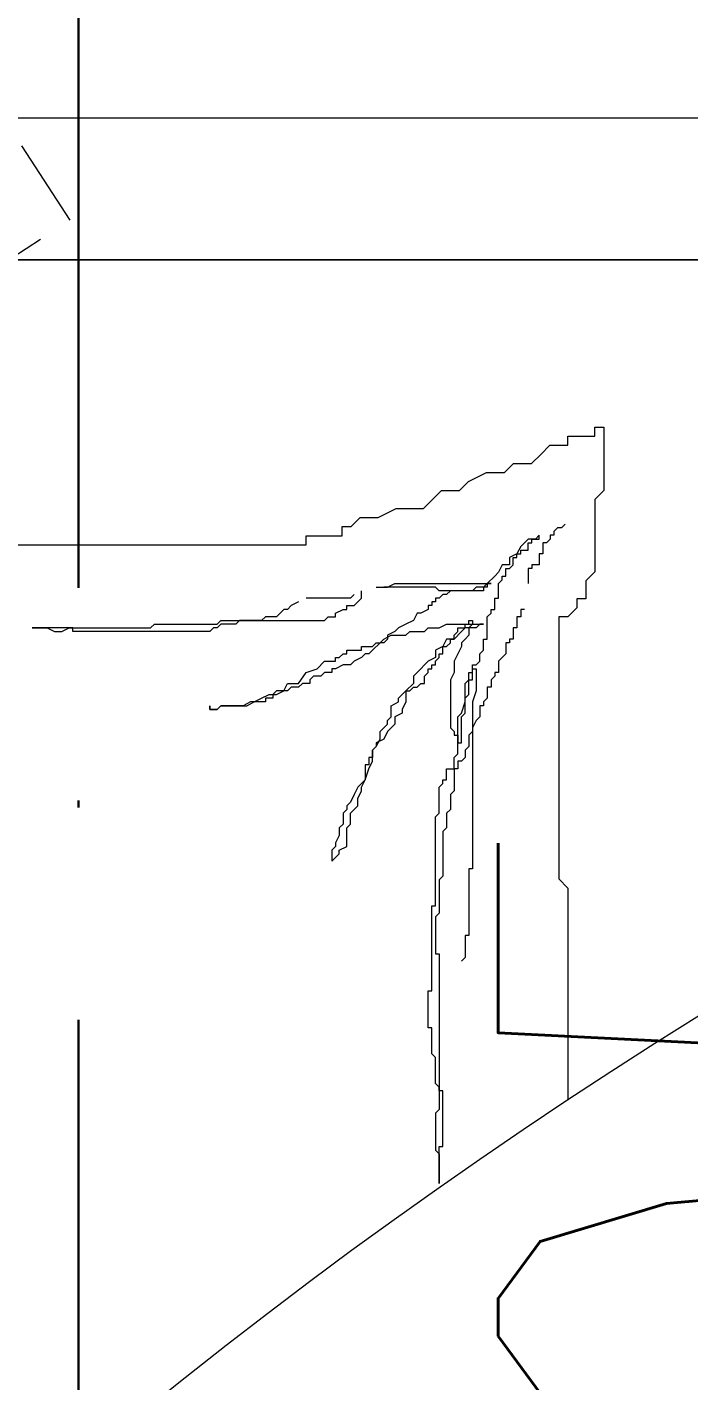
# Model space of a CAD drawing. Extents: x 775040 to 808375, y 4159409 to 4163651.
# Drawn here: x 785231.92 to 785241.27, y 4160345.36 to 4160364.48 of the extents above; entities that cross this region are included whole.
import ezdxf

# ---------------------------------------------------------------- set-up
doc = ezdxf.new("R2010")
doc.units = 0
doc.header["$MEASUREMENT"] = 0
doc.header["$PDMODE"] = 3
for name, pattern in [('ACAD_ISO10W100', [18, 12, -3, 0, -3]), ('DUZ', [500, 500]), ('HIDDEN', [0.375, 0.25, -0.125])]:
    doc.linetypes.add(name, pattern=pattern)
doc.layers.get('0').update_dxf_attribs({"linetype": 'DUZ'})
for name, color, linetype, lineweight in [('KAPI', 1, 'Continuous', 15), ('Z_aks', 2, 'ACAD_ISO10W100', 30), ('Z_iç ölçü dikey', 111, 'Continuous', 25), ('Z_tefriş', 73, 'Continuous', 5), ('Z_çerçeve', 44, 'Continuous', 5)]:
    doc.layers.add(name, color=color, linetype=linetype, lineweight=lineweight)
doc.layers.add('POZ', color=3, linetype='Continuous')
doc.styles.add('M2', font='', dxfattribs={"height": 10})
doc.styles.add('OLCUIC', font='ROMANS.SHX', dxfattribs={"width": 0.5})
doc.styles.get('M2').set_extended_font_data('Turkish Arial')
doc.dimstyles.new('ölçü 50', dxfattribs={"dimtxt": 12.5, "dimasz": 7, "dimexe": 5.3, "dimexo": 5, "dimgap": 2.5, "dimtad": 1, "dimdec": 0, "dimzin": 9, "dimdsep": 46, "dimtxsty": 'OLCUIC', "dimblk1": 'ARCHTICK', "dimblk2": 'ARCHTICK', "dimsah": 1, "dimcen": 0, "dimdle": 5.5, "dimadec": 0, "dimazin": 0, "dimtfac": 1, "dimtdec": 0, "dimtix": 1, "dimtofl": 0, "dimtmove": 1, "dimatfit": 3, "dimldrblk": 'ARCHTICK', "dimfxl": 0, "dimtolj": 1, "dimtzin": 0, "dimarcsym": 0})

# ---------------------------------------------------------------- blocks, each defined once
blk = doc.blocks.new('SFGWEGHWG')
at = {"layer": 'KAPI', "color": 1, "linetype": 'HIDDEN', "ltscale": 10}
blk.add_lwpolyline([(795852.988, 4180514.845), (795854.246, 4180515.662), (795853.701, 4180516.501), (795853.785, 4180516.555), (795853.962, 4180516.283), (795856.478, 4180517.917), (795855.797, 4180518.965)], dxfattribs=at)
at = {"layer": 'KAPI', "style": 'M2', "flags": 4}
blk.add_attdef('P1', (795739.768, 4180509.446), '', height=10, rotation=270, dxfattribs=at)
at = {"layer": 'POZ', "style": 'M2', "flags": 4}
for p in [(795762.85, 4180505.403), (795762.85, 4180488.588)]:
    blk.add_attdef('150', p, '', height=10, dxfattribs=at)
blk = doc.blocks.new('YATAK 1')
at = {"layer": 'Z_tefriş'}
for p, q in [((-8791.057, 16917.306), (-8791.057, 17107.306)), ((-8793.057, 17095.306), (-8793.057, 16929.306)), ((-8793.057, 16929.306), (-8793.057, 17095.306)), ((-8797.08, 17080.817), (-8797.08, 17075.59)), ((-8798.255, 17078.884), (-8798.255, 17079.459)), ((-8798.255, 17079.459), (-8798.255, 17079.25)), ((-8798.255, 17079.25), (-8798.307, 17079.145)), ((-8798.307, 17079.145), (-8798.307, 17079.041)), ((-8798.307, 17079.041), (-8798.255, 17078.936)), ((-8798.307, 17076.95), (-8798.307, 17078.884)), ((-8798.307, 17078.884), (-8798.255, 17078.884)), ((-8798.255, 17078.936), (-8798.255, 17077.786)), ((-8798.255, 17077.786), (-8798.203, 17077.734)), ((-8798.203, 17077.734), (-8798.203, 17076.845)), ((-8799.406, 17076.845), (-8799.406, 17076.95)), ((-8799.406, 17076.95), (-8799.354, 17076.95)), ((-8799.354, 17076.95), (-8799.406, 17076.95)), ((-8799.406, 17076.95), (-8799.406, 17076.845)), ((-8798.255, 17076.898), (-8798.307, 17076.95)), ((-8799.354, 17076.793), (-8799.406, 17076.845)), ((-8799.406, 17076.845), (-8799.354, 17076.793)), ((-8799.354, 17076.48), (-8799.354, 17076.793)), ((-8799.354, 17076.793), (-8799.354, 17076.427)), ((-8798.255, 17076.845), (-8798.255, 17076.898)), ((-8798.203, 17076.793), (-8798.255, 17076.845)), ((-8798.203, 17076.845), (-8798.151, 17076.793)), ((-8798.203, 17076.584), (-8798.203, 17076.793)), ((-8798.151, 17076.793), (-8798.151, 17075.33)), ((-8798.151, 17076.532), (-8798.203, 17076.584)), ((-8799.301, 17076.375), (-8799.354, 17076.48)), ((-8799.354, 17076.427), (-8799.301, 17076.323)), ((-8799.301, 17076.166), (-8799.301, 17076.375)), ((-8798.151, 17076.218), (-8798.151, 17076.532)), ((-8799.301, 17076.323), (-8799.249, 17076.218)), ((-8799.249, 17076.166), (-8799.301, 17076.166)), ((-8799.249, 17076.218), (-8799.197, 17076.114)), ((-8799.249, 17076.061), (-8799.249, 17076.166)), ((-8798.098, 17076.166), (-8798.151, 17076.218)), ((-8798.098, 17076.009), (-8798.098, 17076.166)), ((-8799.197, 17076.061), (-8799.249, 17076.061)), ((-8799.197, 17076.114), (-8799.197, 17076.009)), ((-8799.144, 17076.009), (-8799.197, 17076.061)), ((-8799.197, 17076.009), (-8799.144, 17075.905)), ((-8799.144, 17075.852), (-8799.144, 17076.009)), ((-8798.046, 17075.957), (-8798.098, 17076.009)), ((-8799.144, 17075.905), (-8799.04, 17075.852)), ((-8799.092, 17075.8), (-8799.144, 17075.852)), ((-8799.092, 17075.696), (-8799.092, 17075.8)), ((-8799.04, 17075.852), (-8799.04, 17075.696)), ((-8797.994, 17075.905), (-8798.046, 17075.957)), ((-8797.994, 17075.852), (-8797.994, 17075.905)), ((-8797.941, 17075.8), (-8797.994, 17075.852)), ((-8797.889, 17075.696), (-8797.941, 17075.8)), ((-8799.04, 17075.643), (-8799.092, 17075.696)), ((-8799.04, 17075.696), (-8798.883, 17075.591)), ((-8799.04, 17075.539), (-8799.04, 17075.643)), ((-8798.883, 17075.591), (-8798.831, 17075.434)), ((-8797.837, 17074.964), (-8797.837, 17075.591)), ((-8797.08, 17075.59), (-8796.953, 17075.59)), ((-8796.953, 17075.59), (-8796.953, 17075.081)), ((-8798.988, 17075.539), (-8799.04, 17075.539)), ((-8798.935, 17075.486), (-8798.988, 17075.539)), ((-8798.935, 17075.382), (-8798.935, 17075.486)), ((-8798.831, 17075.434), (-8798.726, 17075.33)), ((-8801.394, 17075.225), (-8801.551, 17075.225)), ((-8801.551, 17075.225), (-8801.499, 17075.173)), ((-8801.342, 17075.173), (-8801.394, 17075.225)), ((-8798.883, 17075.33), (-8798.935, 17075.382)), ((-8798.883, 17075.225), (-8798.883, 17075.33)), ((-8798.831, 17075.225), (-8798.883, 17075.225)), ((-8798.831, 17075.173), (-8798.831, 17075.225)), ((-8798.726, 17075.33), (-8798.726, 17075.173)), ((-8798.151, 17075.33), (-8798.098, 17075.277)), ((-8798.098, 17075.277), (-8798.098, 17075.173)), ((-8801.499, 17075.173), (-8801.446, 17075.121)), ((-8801.446, 17075.121), (-8801.394, 17075.121)), ((-8801.394, 17075.121), (-8801.342, 17075.016)), ((-8801.289, 17075.173), (-8801.342, 17075.173)), ((-8801.342, 17075.016), (-8801.08, 17075.016)), ((-8801.185, 17075.121), (-8801.289, 17075.173)), ((-8801.08, 17075.121), (-8801.185, 17075.121)), ((-8801.028, 17075.068), (-8801.08, 17075.121)), ((-8801.08, 17075.016), (-8801.028, 17074.964)), ((-8800.871, 17075.068), (-8801.028, 17075.068)), ((-8800.819, 17075.016), (-8800.871, 17075.068)), ((-8800.766, 17075.016), (-8800.819, 17075.016)), ((-8800.714, 17074.964), (-8800.766, 17075.016)), ((-8798.778, 17075.068), (-8798.831, 17075.173)), ((-8798.778, 17074.964), (-8798.778, 17075.068)), ((-8798.726, 17075.173), (-8798.674, 17075.173)), ((-8798.674, 17075.173), (-8798.674, 17075.121)), ((-8798.674, 17075.121), (-8798.621, 17075.068)), ((-8798.621, 17075.068), (-8798.621, 17075.016)), ((-8798.621, 17075.016), (-8798.569, 17075.016)), ((-8798.569, 17075.016), (-8798.569, 17074.807)), ((-8798.098, 17075.173), (-8798.046, 17075.173)), ((-8798.046, 17075.173), (-8797.994, 17075.068)), ((-8797.994, 17075.068), (-8797.994, 17075.016)), ((-8797.994, 17075.016), (-8797.941, 17075.016)), ((-8797.941, 17075.016), (-8797.941, 17074.911)), ((-8796.953, 17075.081), (-8796.825, 17075.081)), ((-8796.825, 17075.081), (-8796.825, 17074.953)), ((-8801.028, 17074.964), (-8800.871, 17074.964)), ((-8800.871, 17074.964), (-8800.819, 17074.911)), ((-8800.819, 17074.911), (-8800.766, 17074.859)), ((-8800.766, 17074.859), (-8800.662, 17074.859)), ((-8800.609, 17074.911), (-8800.714, 17074.964)), ((-8800.662, 17074.859), (-8800.557, 17074.807)), ((-8800.505, 17074.859), (-8800.609, 17074.911)), ((-8800.452, 17074.807), (-8800.505, 17074.859)), ((-8798.726, 17074.911), (-8798.778, 17074.964)), ((-8798.674, 17074.807), (-8798.726, 17074.911)), ((-8797.941, 17074.911), (-8797.889, 17074.859)), ((-8797.889, 17074.859), (-8797.837, 17074.807)), ((-8797.784, 17074.911), (-8797.837, 17074.964)), ((-8796.825, 17074.953), (-8796.698, 17074.826)), ((-8796.698, 17074.826), (-8796.698, 17074.571)), ((-8800.557, 17074.807), (-8800.505, 17074.807)), ((-8800.505, 17074.807), (-8800.4, 17074.755)), ((-8800.4, 17074.755), (-8800.452, 17074.807)), ((-8800.191, 17074.755), (-8800.4, 17074.755)), ((-8800.4, 17074.755), (-8800.243, 17074.702)), ((-8800.243, 17074.702), (-8800.138, 17074.65)), ((-8800.191, 17074.702), (-8800.191, 17074.755)), ((-8800.086, 17074.702), (-8800.191, 17074.702)), ((-8800.138, 17074.65), (-8799.982, 17074.65)), ((-8800.086, 17074.65), (-8800.086, 17074.702)), ((-8799.982, 17074.65), (-8800.086, 17074.65)), ((-8799.929, 17074.598), (-8799.982, 17074.65)), ((-8799.982, 17074.65), (-8799.929, 17074.598)), ((-8798.621, 17074.755), (-8798.674, 17074.807)), ((-8798.621, 17074.702), (-8798.621, 17074.755)), ((-8798.569, 17074.65), (-8798.621, 17074.702)), ((-8798.569, 17074.807), (-8798.517, 17074.807)), ((-8798.464, 17074.546), (-8798.569, 17074.65)), ((-8798.517, 17074.807), (-8798.517, 17074.65)), ((-8798.517, 17074.65), (-8798.464, 17074.598)), ((-8797.837, 17074.807), (-8797.732, 17074.807)), ((-8799.877, 17074.598), (-8799.929, 17074.598)), ((-8799.929, 17074.598), (-8799.825, 17074.546)), ((-8799.825, 17074.493), (-8799.877, 17074.598)), ((-8799.825, 17074.546), (-8799.72, 17074.546)), ((-8799.72, 17074.441), (-8799.825, 17074.493)), ((-8799.72, 17074.546), (-8799.615, 17074.441)), ((-8799.615, 17074.337), (-8799.72, 17074.441)), ((-8799.615, 17074.441), (-8799.563, 17074.441)), ((-8799.563, 17074.441), (-8799.511, 17074.389)), ((-8798.464, 17074.598), (-8798.464, 17074.546)), ((-8798.464, 17074.493), (-8798.464, 17074.546)), ((-8798.464, 17074.546), (-8798.412, 17074.493)), ((-8798.412, 17074.441), (-8798.464, 17074.493)), ((-8798.412, 17074.493), (-8798.36, 17074.389)), ((-8798.36, 17074.441), (-8798.412, 17074.441)), ((-8798.307, 17074.337), (-8798.36, 17074.441)), ((-8797.68, 17074.598), (-8797.68, 17074.441)), ((-8797.68, 17073.762), (-8797.68, 17074.493)), ((-8797.68, 17074.441), (-8797.627, 17074.337)), ((-8796.698, 17074.571), (-8796.57, 17074.316)), ((-8799.511, 17074.337), (-8799.615, 17074.337)), ((-8799.511, 17074.389), (-8799.354, 17074.389)), ((-8799.458, 17074.232), (-8799.511, 17074.337)), ((-8799.354, 17074.389), (-8799.301, 17074.284)), ((-8799.301, 17074.284), (-8799.249, 17074.284)), ((-8799.249, 17074.284), (-8799.197, 17074.232)), ((-8798.36, 17074.389), (-8798.36, 17074.18)), ((-8798.255, 17074.284), (-8798.307, 17074.337)), ((-8798.203, 17074.18), (-8798.255, 17074.284)), ((-8797.627, 17074.337), (-8797.627, 17072.978)), ((-8796.57, 17074.316), (-8796.57, 17073.933)), ((-8799.406, 17074.232), (-8799.458, 17074.232)), ((-8799.301, 17074.18), (-8799.406, 17074.232)), ((-8799.144, 17074.18), (-8799.301, 17074.18)), ((-8799.197, 17074.232), (-8799.144, 17074.18)), ((-8799.04, 17074.075), (-8799.144, 17074.18)), ((-8799.144, 17074.18), (-8799.144, 17074.127)), ((-8799.144, 17074.127), (-8799.092, 17074.075)), ((-8799.092, 17074.075), (-8799.092, 17074.023)), ((-8798.935, 17074.075), (-8799.04, 17074.075)), ((-8798.883, 17074.023), (-8798.935, 17074.075)), ((-8798.36, 17074.18), (-8798.307, 17074.127)), ((-8798.307, 17074.127), (-8798.307, 17073.918)), ((-8798.151, 17074.075), (-8798.203, 17074.18)), ((-8798.046, 17074.023), (-8798.151, 17074.075)), ((-8803.905, 17073.814), (-8803.905, 17073.866)), ((-8803.905, 17073.866), (-8803.382, 17073.866)), ((-8803.382, 17073.866), (-8803.382, 17073.814)), ((-8799.092, 17074.023), (-8799.04, 17073.971)), ((-8799.04, 17073.971), (-8799.04, 17073.918)), ((-8799.04, 17073.918), (-8798.935, 17073.918)), ((-8798.935, 17073.918), (-8798.883, 17073.866)), ((-8798.831, 17073.971), (-8798.883, 17074.023)), ((-8798.883, 17073.866), (-8798.831, 17073.866)), ((-8798.778, 17073.918), (-8798.831, 17073.971)), ((-8798.831, 17073.866), (-8798.831, 17073.814)), ((-8798.726, 17073.866), (-8798.778, 17073.918)), ((-8798.674, 17073.762), (-8798.726, 17073.866)), ((-8798.307, 17073.918), (-8798.255, 17073.866)), ((-8798.255, 17073.866), (-8798.255, 17073.709)), ((-8798.046, 17073.971), (-8798.046, 17074.023)), ((-8797.994, 17073.866), (-8798.046, 17073.971)), ((-8797.941, 17073.866), (-8797.994, 17073.866)), ((-8797.941, 17073.814), (-8797.941, 17073.866)), ((-8796.57, 17073.933), (-8796.443, 17073.806)), ((-8805.684, 17073.709), (-8806.102, 17073.709)), ((-8806.102, 17073.709), (-8805.579, 17073.709)), ((-8805.631, 17073.762), (-8805.684, 17073.709)), ((-8805.108, 17073.762), (-8805.631, 17073.762)), ((-8805.579, 17073.709), (-8805.579, 17073.657)), ((-8805.056, 17073.709), (-8805.108, 17073.762)), ((-8802.859, 17073.709), (-8805.056, 17073.709)), ((-8804.794, 17073.657), (-8804.794, 17073.709)), ((-8804.794, 17073.709), (-8804.742, 17073.709)), ((-8804.742, 17073.709), (-8804.69, 17073.762)), ((-8804.69, 17073.762), (-8804.324, 17073.762)), ((-8804.324, 17073.762), (-8804.271, 17073.814)), ((-8804.271, 17073.814), (-8803.905, 17073.814)), ((-8803.382, 17073.814), (-8802.179, 17073.814)), ((-8802.859, 17073.762), (-8802.859, 17073.709)), ((-8802.336, 17073.762), (-8802.859, 17073.762)), ((-8802.283, 17073.709), (-8802.336, 17073.762)), ((-8801.813, 17073.709), (-8802.283, 17073.709)), ((-8802.179, 17073.814), (-8802.179, 17073.762)), ((-8802.179, 17073.762), (-8800.923, 17073.762)), ((-8801.76, 17073.657), (-8801.813, 17073.709)), ((-8800.923, 17073.762), (-8800.871, 17073.709)), ((-8800.871, 17073.709), (-8800.505, 17073.709)), ((-8800.505, 17073.709), (-8800.452, 17073.657)), ((-8798.831, 17073.814), (-8798.778, 17073.814)), ((-8798.778, 17073.814), (-8798.778, 17073.762)), ((-8798.778, 17073.762), (-8798.726, 17073.762)), ((-8798.726, 17073.762), (-8798.674, 17073.709)), ((-8798.569, 17073.762), (-8798.674, 17073.762)), ((-8798.674, 17073.709), (-8798.621, 17073.709)), ((-8798.621, 17073.709), (-8798.621, 17073.657)), ((-8798.517, 17073.657), (-8798.569, 17073.762)), ((-8798.255, 17073.709), (-8798.203, 17073.605)), ((-8797.889, 17073.814), (-8797.941, 17073.814)), ((-8797.889, 17073.762), (-8797.889, 17073.814)), ((-8797.837, 17073.762), (-8797.889, 17073.762)), ((-8797.837, 17073.709), (-8797.837, 17073.762)), ((-8797.784, 17073.657), (-8797.837, 17073.709)), ((-8797.732, 17073.709), (-8797.68, 17073.762)), ((-8797.732, 17073.239), (-8797.732, 17073.709)), ((-8796.443, 17073.806), (-8796.315, 17073.678)), ((-8796.315, 17073.678), (-8796.315, 17073.423)), ((-8805.579, 17073.657), (-8804.794, 17073.657)), ((-8801.132, 17073.657), (-8801.76, 17073.657)), ((-8801.08, 17073.605), (-8801.132, 17073.657)), ((-8800.871, 17073.605), (-8801.08, 17073.605)), ((-8800.819, 17073.552), (-8800.871, 17073.605)), ((-8800.609, 17073.552), (-8800.819, 17073.552)), ((-8800.557, 17073.5), (-8800.609, 17073.552)), ((-8800.243, 17073.5), (-8800.557, 17073.5)), ((-8800.452, 17073.657), (-8800.4, 17073.657)), ((-8800.4, 17073.657), (-8800.4, 17073.605)), ((-8800.4, 17073.605), (-8800.243, 17073.605)), ((-8800.243, 17073.605), (-8800.243, 17073.5)), ((-8800.243, 17073.448), (-8800.243, 17073.5)), ((-8800.243, 17073.5), (-8800.086, 17073.5)), ((-8800.086, 17073.5), (-8800.034, 17073.448)), ((-8799.772, 17073.5), (-8799.772, 17073.448)), ((-8799.72, 17073.5), (-8799.772, 17073.5)), ((-8799.668, 17073.552), (-8799.72, 17073.5)), ((-8798.988, 17073.552), (-8799.668, 17073.552)), ((-8798.883, 17073.5), (-8798.988, 17073.552)), ((-8798.726, 17073.5), (-8798.883, 17073.5)), ((-8798.621, 17073.448), (-8798.726, 17073.5)), ((-8798.621, 17073.657), (-8798.517, 17073.657)), ((-8798.412, 17073.605), (-8798.517, 17073.657)), ((-8798.517, 17073.657), (-8798.517, 17073.605)), ((-8798.517, 17073.605), (-8798.464, 17073.552)), ((-8798.464, 17073.552), (-8798.412, 17073.552)), ((-8798.412, 17073.5), (-8798.412, 17073.605)), ((-8798.412, 17073.552), (-8798.412, 17073.5)), ((-8798.307, 17073.396), (-8798.412, 17073.5)), ((-8798.412, 17073.5), (-8798.36, 17073.5)), ((-8798.36, 17073.5), (-8798.307, 17073.448)), ((-8798.203, 17073.605), (-8798.203, 17073.082)), ((-8797.784, 17073.605), (-8797.784, 17073.657)), ((-8797.732, 17073.552), (-8797.784, 17073.605)), ((-8797.732, 17073.082), (-8797.732, 17073.552)), ((-8802.911, 17073.343), (-8802.963, 17073.396)), ((-8802.597, 17073.343), (-8802.911, 17073.343)), ((-8802.597, 17073.291), (-8802.597, 17073.343)), ((-8801.656, 17073.291), (-8802.597, 17073.291)), ((-8801.656, 17073.239), (-8801.656, 17073.291)), ((-8800.138, 17073.448), (-8800.243, 17073.448)), ((-8800.138, 17073.396), (-8800.138, 17073.448)), ((-8800.086, 17073.343), (-8800.138, 17073.396)), ((-8799.982, 17073.343), (-8800.086, 17073.343)), ((-8800.034, 17073.448), (-8799.877, 17073.448)), ((-8799.929, 17073.291), (-8799.982, 17073.343)), ((-8799.772, 17073.291), (-8799.929, 17073.291)), ((-8799.877, 17073.448), (-8799.877, 17073.396)), ((-8799.772, 17073.448), (-8799.877, 17073.448)), ((-8799.877, 17073.448), (-8799.511, 17073.448)), ((-8799.877, 17073.396), (-8799.511, 17073.396)), ((-8799.72, 17073.239), (-8799.772, 17073.291)), ((-8799.511, 17073.448), (-8799.458, 17073.396)), ((-8799.511, 17073.396), (-8799.458, 17073.343)), ((-8799.458, 17073.396), (-8799.301, 17073.343)), ((-8799.458, 17073.343), (-8799.249, 17073.343)), ((-8799.301, 17073.343), (-8799.04, 17073.343)), ((-8799.249, 17073.343), (-8799.197, 17073.291)), ((-8799.197, 17073.291), (-8798.988, 17073.291)), ((-8799.04, 17073.343), (-8798.988, 17073.291)), ((-8798.988, 17073.291), (-8798.988, 17073.239)), ((-8798.988, 17073.291), (-8798.883, 17073.291)), ((-8798.883, 17073.291), (-8798.883, 17073.239)), ((-8798.517, 17073.396), (-8798.621, 17073.448)), ((-8798.464, 17073.396), (-8798.517, 17073.396)), ((-8798.412, 17073.343), (-8798.464, 17073.396)), ((-8798.36, 17073.291), (-8798.412, 17073.343)), ((-8798.255, 17073.291), (-8798.36, 17073.291)), ((-8798.307, 17073.448), (-8798.255, 17073.448)), ((-8798.255, 17073.343), (-8798.307, 17073.396)), ((-8798.255, 17073.448), (-8798.255, 17073.343)), ((-8798.255, 17073.187), (-8798.255, 17073.343)), ((-8798.255, 17073.343), (-8798.203, 17073.343)), ((-8798.203, 17073.239), (-8798.255, 17073.291)), ((-8798.203, 17073.343), (-8798.203, 17073.291)), ((-8798.203, 17073.291), (-8798.151, 17073.291)), ((-8798.151, 17073.291), (-8798.151, 17073.239)), ((-8796.315, 17073.423), (-8796.187, 17073.296)), ((-8796.187, 17073.296), (-8796.06, 17073.041)), ((-8799.301, 17073.239), (-8801.656, 17073.239)), ((-8799.668, 17073.239), (-8799.72, 17073.239)), ((-8799.563, 17073.187), (-8799.668, 17073.239)), ((-8799.511, 17073.134), (-8799.563, 17073.187)), ((-8799.354, 17073.134), (-8799.511, 17073.134)), ((-8799.354, 17073.082), (-8799.354, 17073.134)), ((-8799.144, 17073.187), (-8799.301, 17073.239)), ((-8798.831, 17073.187), (-8799.144, 17073.187)), ((-8798.988, 17073.239), (-8798.778, 17073.239)), ((-8798.883, 17073.239), (-8798.831, 17073.239)), ((-8798.831, 17073.239), (-8798.831, 17073.187)), ((-8798.778, 17073.239), (-8798.778, 17073.187)), ((-8798.778, 17073.187), (-8798.726, 17073.134)), ((-8798.726, 17073.134), (-8798.621, 17073.134)), ((-8798.621, 17073.134), (-8798.569, 17073.082)), ((-8798.203, 17073.134), (-8798.255, 17073.187)), ((-8798.151, 17073.239), (-8798.203, 17073.239)), ((-8798.203, 17073.082), (-8798.203, 17073.134)), ((-8797.68, 17073.187), (-8797.732, 17073.239)), ((-8797.68, 17073.082), (-8797.68, 17073.187)), ((-8799.301, 17073.082), (-8799.354, 17073.082)), ((-8799.249, 17073.03), (-8799.301, 17073.082)), ((-8799.092, 17073.03), (-8799.249, 17073.03)), ((-8799.092, 17072.978), (-8799.092, 17073.03)), ((-8798.988, 17072.978), (-8799.092, 17072.978)), ((-8798.935, 17072.925), (-8798.988, 17072.978)), ((-8798.883, 17072.925), (-8798.935, 17072.925)), ((-8798.883, 17072.873), (-8798.883, 17072.925)), ((-8798.569, 17073.082), (-8798.412, 17073.082)), ((-8798.412, 17073.082), (-8798.412, 17073.03)), ((-8798.412, 17073.03), (-8798.098, 17073.03)), ((-8798.098, 17073.03), (-8798.046, 17072.978)), ((-8798.046, 17072.978), (-8797.994, 17072.978)), ((-8797.994, 17072.978), (-8797.994, 17072.925)), ((-8797.994, 17072.925), (-8797.837, 17072.925)), ((-8797.837, 17072.925), (-8797.837, 17072.873)), ((-8797.68, 17073.082), (-8797.732, 17073.082)), ((-8797.627, 17073.03), (-8797.68, 17073.082)), ((-8797.68, 17073.03), (-8797.68, 17073.082)), ((-8797.627, 17073.03), (-8797.68, 17073.03)), ((-8797.523, 17072.925), (-8797.627, 17073.03)), ((-8797.627, 17072.978), (-8797.627, 17073.03)), ((-8797.47, 17072.873), (-8797.523, 17072.925)), ((-8796.06, 17073.041), (-8796.06, 17072.786)), ((-8798.726, 17072.873), (-8798.883, 17072.873)), ((-8798.674, 17072.821), (-8798.726, 17072.873)), ((-8798.621, 17072.768), (-8798.674, 17072.821)), ((-8798.464, 17072.768), (-8798.621, 17072.768)), ((-8798.464, 17072.716), (-8798.464, 17072.768)), ((-8798.412, 17072.716), (-8798.464, 17072.716)), ((-8798.412, 17072.664), (-8798.412, 17072.716)), ((-8797.837, 17072.873), (-8797.627, 17072.873)), ((-8797.627, 17072.873), (-8797.575, 17072.821)), ((-8797.575, 17072.821), (-8797.523, 17072.821)), ((-8797.523, 17072.821), (-8797.523, 17072.768)), ((-8797.523, 17072.768), (-8797.418, 17072.768)), ((-8797.366, 17072.821), (-8797.47, 17072.873)), ((-8797.418, 17072.768), (-8797.418, 17072.716)), ((-8797.418, 17072.716), (-8797.366, 17072.664)), ((-8797.366, 17072.716), (-8797.366, 17072.821)), ((-8797.261, 17072.716), (-8797.366, 17072.716)), ((-8797.209, 17072.612), (-8797.261, 17072.716)), ((-8796.06, 17072.786), (-8795.932, 17072.659)), ((-8798.255, 17072.664), (-8798.412, 17072.664)), ((-8798.255, 17072.612), (-8798.255, 17072.664)), ((-8798.098, 17072.612), (-8798.255, 17072.612)), ((-8798.098, 17072.559), (-8798.098, 17072.612)), ((-8797.994, 17072.559), (-8798.098, 17072.559)), ((-8797.994, 17072.507), (-8797.994, 17072.559)), ((-8797.366, 17072.664), (-8797.261, 17072.664)), ((-8797.261, 17072.664), (-8797.261, 17072.612)), ((-8797.261, 17072.612), (-8797.209, 17072.612)), ((-8797.209, 17072.612), (-8797.209, 17072.559)), ((-8797.104, 17072.559), (-8797.209, 17072.612)), ((-8797.209, 17072.559), (-8797.157, 17072.559)), ((-8797.157, 17072.559), (-8797.157, 17072.455)), ((-8797.052, 17072.507), (-8797.104, 17072.559)), ((-8795.932, 17072.659), (-8795.932, 17072.404)), ((-8797.418, 17072.455), (-8797.627, 17072.455)), ((-8797.418, 17072.403), (-8797.418, 17072.455)), ((-8797.366, 17072.403), (-8797.418, 17072.403)), ((-8797.366, 17072.298), (-8797.366, 17072.403)), ((-8797.157, 17072.455), (-8797.052, 17072.455)), ((-8797, 17072.455), (-8797.052, 17072.507)), ((-8797.052, 17072.455), (-8797.052, 17072.403)), ((-8797.052, 17072.403), (-8797, 17072.403)), ((-8797, 17072.35), (-8797, 17072.455)), ((-8797, 17072.403), (-8797, 17072.298)), ((-8796.947, 17072.298), (-8797, 17072.35)), ((-8795.932, 17072.404), (-8795.805, 17072.276)), ((-8797.209, 17072.298), (-8797.366, 17072.298)), ((-8797.209, 17072.246), (-8797.209, 17072.298)), ((-8797.052, 17072.246), (-8797.209, 17072.246)), ((-8797.052, 17072.194), (-8797.052, 17072.246)), ((-8797, 17072.141), (-8797.052, 17072.194)), ((-8797, 17072.298), (-8796.947, 17072.298)), ((-8796.947, 17072.141), (-8797, 17072.141)), ((-8796.947, 17072.089), (-8796.947, 17072.141)), ((-8795.805, 17072.276), (-8795.677, 17072.149)), ((-8795.677, 17072.149), (-8795.677, 17071.894)), ((-8801.801, 17072.021), (-8801.929, 17071.894)), ((-8798.101, 17072.021), (-8801.801, 17072.021)), ((-8798.101, 17071.894), (-8798.101, 17072.021)), ((-8796.895, 17072.089), (-8796.947, 17072.089)), ((-8796.843, 17072.037), (-8796.895, 17072.089)), ((-8796.843, 17071.984), (-8796.843, 17072.037)), ((-8796.79, 17071.932), (-8796.843, 17071.984)), ((-8801.929, 17071.894), (-8804.925, 17071.894)), ((-8797.974, 17071.766), (-8798.101, 17071.894)), ((-8797.846, 17071.766), (-8797.974, 17071.766)), ((-8797.846, 17071.639), (-8797.846, 17071.766)), ((-8795.677, 17071.894), (-8795.549, 17071.894)), ((-8795.549, 17071.894), (-8795.549, 17071.511)), ((-8797.591, 17071.639), (-8797.846, 17071.639)), ((-8797.463, 17071.511), (-8797.591, 17071.639)), ((-8796.443, 17071.511), (-8797.463, 17071.511)), ((-8796.315, 17071.384), (-8796.443, 17071.511)), ((-8795.422, 17071.384), (-8796.315, 17071.384)), ((-8795.549, 17071.511), (-8795.422, 17071.511)), ((-8795.422, 17071.511), (-8795.422, 17071.384))]:
    blk.add_line(p, q, dxfattribs=at)
blk.add_arc((-8869.156, 17029.428), 77, 8.77456, 80.20549, dxfattribs=at)
blk = doc.blocks.new('_ARCHTICK')
at = {"color": 0, "linetype": 'ByBlock', "const_width": 0.15}
blk.add_lwpolyline([(-0.5, -0.5), (0.5, 0.5)], dxfattribs=at)
blk = doc.blocks.new('*D711')
at = {"layer": 'Defpoints', "color": 0, "linetype": 'Continuous', "transparency": 16777216}
for p in [(785166.143, 4160448.755), (785253.57, 4160448.755), (785197.643, 4160243.755)]:
    blk.add_point(p, dxfattribs=at)
at = {"layer": 'Z_iç ölçü dikey', "color": 0, "linetype": 'Continuous', "lineweight": -2, "transparency": 16777216}
for p, q in [((785253.57, 4160238.255), (785253.57, 4160454.255)), ((785245.57, 4160448.755), (785258.87, 4160448.755)), ((785245.57, 4160243.755), (785258.87, 4160243.755))]:
    blk.add_line(p, q, dxfattribs=at)
at = {"layer": 'Z_iç ölçü dikey', "color": 0, "linetype": 'Continuous', "lineweight": -2, "transparency": 16777216, "xscale": 7, "yscale": 7, "zscale": 7}
for p, rotation in [((785253.57, 4160448.755), 90), ((785253.57, 4160243.755), 270)]:
    blk.add_blockref('_ARCHTICK', p, dxfattribs=dict(at, rotation=rotation))
at = {"layer": 'Z_iç ölçü dikey', "color": 0, "linetype": 'Continuous', "transparency": 16777216, "insert": (785244.82, 4160346.255), "char_height": 12.5, "attachment_point": 5, "rotation": 90, "style": 'OLCUIC'}
blk.add_mtext('\\A1;205', dxfattribs=at)

msp = doc.modelspace()

# ---------------------------------------------------------------- linework, layer by layer
at = {"layer": 'Z_aks'}
msp.add_line((785232.643, 4159668.755), (785232.643, 4163028.755), dxfattribs=at)

# ---------------------------------------------------------------- block references
at = {"layer": 'Z_tefriş', "rotation": 90}
msp.add_blockref('YATAK 1', (802311.449, 4169154.246), dxfattribs=at)
at = {"layer": 'Z_çerçeve', "linetype": 'Continuous'}
msp.add_blockref('SFGWEGHWG', (-10623.952, -20156.166), dxfattribs=at)

# ---------------------------------------------------------------- dimensions: what is measured, and where the dimension line sits
at = {"layer": 'Z_iç ölçü dikey', "linetype": 'Continuous'}
dim = msp.add_linear_dim(base=(785253.57, 4160448.755), p1=(785197.643, 4160243.755), p2=(785166.143, 4160448.755), angle=90, dimstyle='ölçü 50', override={"dimfxl": 8}, dxfattribs=at)
dim.commit()
dim.dimension.update_dxf_attribs({"geometry": '*D711', "text_midpoint": (785244.82, 4160346.255)})

doc.saveas('drawing.dxf')
